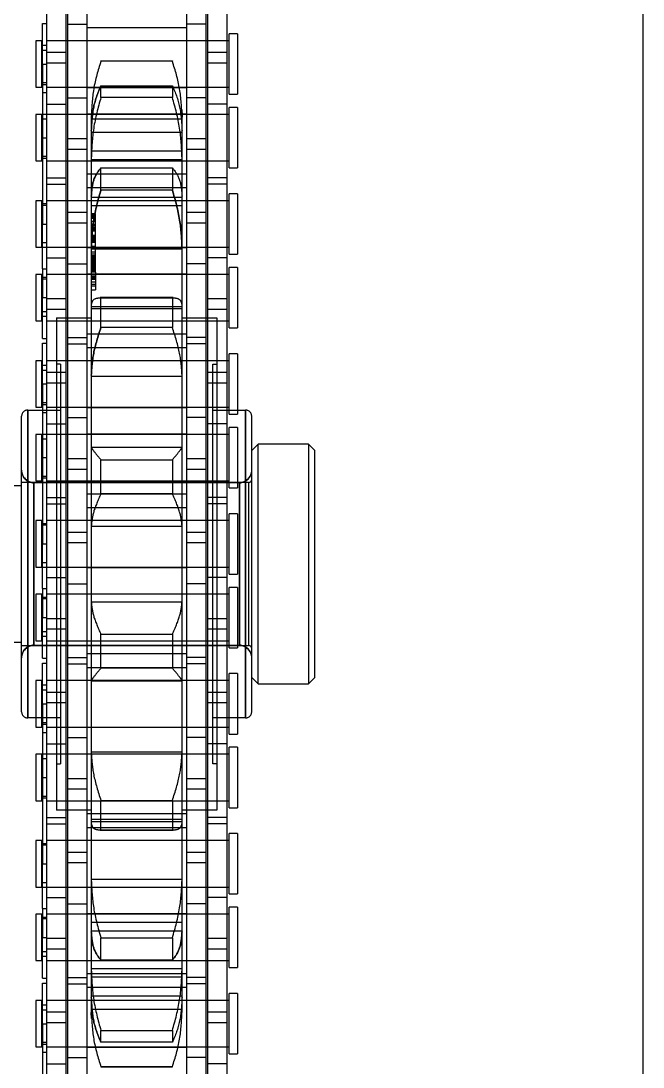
# Model space of a CAD drawing. Header units: metres. Extents: x 0 to 63075, y 0 to 44550.
# Drawn here: x 13920.3 to 13969.7, y 28815.4 to 28898.5 of the extents above; entities that cross this region are included whole.
import ezdxf

# ---------------------------------------------------------------- set-up
doc = ezdxf.new("R2010")
doc.units = ezdxf.units.M
doc.header["$LTSCALE"] = 75
doc.linetypes.add('HIDDEN2', pattern=[4.7625, 3.175, -1.5875])
for name, color, linetype in [('SDM', 7, 'Continuous'), ('SL4', 4, 'Continuous'), ('ST1', 7, 'HIDDEN2')]:
    doc.layers.add(name, color=color, linetype=linetype)

# ---------------------------------------------------------------- blocks, each defined once
blk = doc.blocks.new('A$Cb6dca9d5')
at = {"layer": 'SL4'}
blk.add_line((123.235, 1009.762), (123.235, 2334.737), dxfattribs=at)
at = {"layer": 'ST1'}
for p, q in [((77.515, 2164.801), (77.515, 2158.451)), ((79.035, 2164.801), (79.035, 2158.451)), ((86.965, 2164.801), (86.965, 2158.451)), ((88.485, 2164.801), (88.485, 2158.451)), ((75.843, 2161.196), (75.843, 2152.101)), ((77.363, 2161.196), (77.363, 2152.101)), ((88.637, 2161.196), (88.637, 2152.101)), ((90.157, 2161.196), (90.157, 2152.101)), ((75.511, 2158.507), (75.843, 2158.507)), ((75.511, 2155.276), (75.511, 2158.507)), ((77.515, 2158.451), (79.035, 2158.451)), ((77.515, 2158.451), (77.515, 2149.356)), ((79.035, 2158.451), (79.035, 2149.356)), ((79.035, 2158.168), (86.965, 2158.168)), ((88.485, 2158.451), (86.965, 2158.451)), ((86.965, 2158.451), (86.965, 2149.356)), ((88.485, 2158.451), (88.485, 2149.356)), ((90.342, 2152.878), (90.342, 2157.675)), ((91, 2157.675), (90.342, 2157.675)), ((91, 2157.675), (91, 2152.878)), ((75, 2157.121), (75, 2153.431)), ((75.474, 2157.121), (75, 2157.121)), ((75.474, 2153.431), (75.474, 2157.121)), ((75.843, 2156.752), (75.474, 2156.752)), ((77.363, 2157.121), (75.843, 2157.121)), ((90.342, 2157.121), (75.843, 2157.121)), ((79.035, 2157.121), (77.515, 2157.121)), ((86.965, 2157.121), (79.035, 2157.121)), ((88.485, 2157.121), (86.965, 2157.121)), ((90.157, 2157.121), (88.637, 2157.121)), ((75.511, 2156.383), (75.843, 2156.383)), ((75.843, 2156.208), (77.363, 2156.208)), ((88.637, 2156.208), (90.157, 2156.208)), ((75.511, 2155.276), (75.843, 2155.276)), ((75.511, 2155.276), (75.511, 2142.576)), ((77.363, 2155.348), (75.843, 2155.348)), ((80.157, 2155.496), (80.157, 2155.52)), ((80.157, 2155.52), (85.843, 2155.52)), ((85.843, 2155.496), (80.157, 2155.496)), ((85.843, 2155.52), (85.843, 2155.496)), ((90.157, 2155.348), (88.637, 2155.348)), ((75, 2153.431), (75.474, 2153.431)), ((75.474, 2153.8), (75.843, 2153.8)), ((75.511, 2153.657), (75.843, 2153.657)), ((75.843, 2153.431), (77.363, 2153.431)), ((75.843, 2153.431), (90.342, 2153.431)), ((77.515, 2153.431), (79.035, 2153.431)), ((79.035, 2153.431), (86.965, 2153.431)), ((86.965, 2153.388), (79.035, 2153.388)), ((80.157, 2152.62), (80.157, 2153.558)), ((80.157, 2153.558), (85.843, 2153.558)), ((85.843, 2153.558), (85.843, 2152.62)), ((86.965, 2153.431), (88.485, 2153.431)), ((88.637, 2153.431), (90.157, 2153.431)), ((75.843, 2152.98), (75.511, 2152.98)), ((77.515, 2152.603), (79.035, 2152.603)), ((85.843, 2152.62), (80.157, 2152.62)), ((88.485, 2152.603), (86.965, 2152.603)), ((90.342, 2152.878), (91, 2152.878)), ((75.843, 2152.101), (77.363, 2152.101)), ((75.843, 2152.101), (75.843, 2145.751)), ((77.363, 2152.101), (77.363, 2145.751)), ((86.553, 2151.661), (86.605, 2151.047)), ((86.596, 2151.667), (86.605, 2151.187)), ((90.157, 2152.101), (88.637, 2152.101)), ((88.637, 2152.101), (88.637, 2145.751)), ((90.157, 2152.101), (90.157, 2145.751)), ((90.342, 2147.029), (90.342, 2151.826)), ((91, 2151.826), (90.342, 2151.826)), ((91, 2151.826), (91, 2147.029)), ((75, 2151.273), (75, 2147.583)), ((75.474, 2151.273), (75, 2151.273)), ((75.474, 2147.583), (75.474, 2151.273)), ((75.843, 2150.904), (75.474, 2150.904)), ((77.363, 2151.273), (75.511, 2151.273)), ((90.342, 2151.273), (75.843, 2151.273)), ((79.035, 2151.273), (77.515, 2151.273)), ((79.035, 2151.316), (86.965, 2151.316)), ((86.965, 2151.273), (79.035, 2151.273)), ((79.395, 2151.187), (79.395, 2151.047)), ((79.395, 2151.047), (79.395, 2150.92)), ((79.395, 2150.92), (86.605, 2150.92)), ((79.395, 2150.92), (79.395, 2149.99)), ((86.605, 2151.047), (86.605, 2151.187)), ((86.605, 2150.92), (86.605, 2151.047)), ((86.605, 2149.99), (86.605, 2150.92)), ((88.485, 2151.273), (86.965, 2151.273)), ((90.157, 2151.273), (88.637, 2151.273)), ((79.395, 2149.99), (79.395, 2147.825)), ((79.395, 2149.881), (86.605, 2149.881)), ((86.605, 2147.825), (86.605, 2149.99)), ((75.511, 2149.428), (75.843, 2149.428)), ((77.515, 2149.356), (77.515, 2148.496)), ((77.515, 2149.356), (79.035, 2149.356)), ((79.035, 2149.356), (79.035, 2148.496)), ((86.965, 2149.356), (86.965, 2148.496)), ((86.965, 2149.356), (88.485, 2149.356)), ((88.485, 2149.356), (88.485, 2148.496)), ((77.515, 2148.496), (77.515, 2139.401)), ((79.035, 2148.496), (77.515, 2148.496)), ((79.035, 2148.496), (79.035, 2139.401)), ((79.395, 2148.383), (86.605, 2148.383)), ((86.965, 2148.496), (86.965, 2139.401)), ((88.485, 2148.496), (86.965, 2148.496)), ((88.485, 2148.496), (88.485, 2139.401)), ((75, 2147.583), (75.474, 2147.583)), ((75.474, 2147.952), (75.843, 2147.952)), ((75.511, 2147.809), (75.843, 2147.809)), ((75.843, 2147.583), (77.363, 2147.583)), ((75.843, 2147.583), (90.342, 2147.583)), ((77.515, 2147.583), (79.035, 2147.583)), ((79.035, 2147.583), (86.965, 2147.583)), ((79.395, 2147.825), (79.395, 2147.697)), ((79.395, 2147.697), (86.605, 2147.697)), ((79.395, 2147.697), (79.395, 2144.783)), ((86.605, 2147.697), (86.605, 2147.825)), ((86.605, 2144.783), (86.605, 2147.697)), ((86.965, 2147.583), (88.485, 2147.583)), ((88.637, 2147.583), (90.157, 2147.583)), ((86.965, 2146.536), (79.035, 2146.536)), ((80.157, 2145.276), (80.157, 2147.039)), ((80.157, 2147.039), (85.843, 2147.039)), ((85.843, 2147.039), (85.843, 2145.276)), ((90.342, 2147.029), (91, 2147.029)), ((75.843, 2146.253), (77.363, 2146.253)), ((75.843, 2145.751), (77.363, 2145.751)), ((75.843, 2145.751), (75.843, 2136.656)), ((77.363, 2145.751), (77.363, 2136.656)), ((90.157, 2146.253), (88.637, 2146.253)), ((90.157, 2145.751), (88.637, 2145.751)), ((88.637, 2145.751), (88.637, 2136.656)), ((90.157, 2145.751), (90.157, 2136.656)), ((79.035, 2145.468), (86.965, 2145.468)), ((85.843, 2145.276), (80.157, 2145.276)), ((90.342, 2140.178), (90.342, 2144.975)), ((91, 2144.975), (90.342, 2144.975)), ((91, 2144.975), (91, 2140.178)), ((75, 2144.421), (75, 2140.731)), ((75.474, 2144.421), (75, 2144.421)), ((75.474, 2140.731), (75.474, 2144.421)), ((75.843, 2144.052), (75.474, 2144.052)), ((75.511, 2144.195), (75.843, 2144.195)), ((77.363, 2144.421), (75.843, 2144.421)), ((90.342, 2144.421), (75.843, 2144.421)), ((79.035, 2144.421), (77.515, 2144.421)), ((86.965, 2144.421), (79.035, 2144.421)), ((79.395, 2144.783), (79.395, 2140.715)), ((79.395, 2144.705), (86.605, 2144.705)), ((79.395, 2144.036), (86.605, 2144.036)), ((86.605, 2140.715), (86.605, 2144.783)), ((88.485, 2144.421), (86.965, 2144.421)), ((90.157, 2144.421), (88.637, 2144.421)), ((77.515, 2143.508), (79.035, 2143.508)), ((79.73, 2143.384), (79.395, 2143.384)), ((79.73, 2143.369), (79.395, 2143.369)), ((79.73, 2143.349), (79.395, 2143.349)), ((79.73, 2143.339), (79.395, 2143.339)), ((79.73, 2143.222), (79.395, 2143.222)), ((79.73, 2143.184), (79.395, 2143.184)), ((79.73, 2143.349), (79.73, 2143.384)), ((79.73, 2143.142), (79.73, 2143.349)), ((86.965, 2143.508), (88.485, 2143.508)), ((75.511, 2142.576), (75.843, 2142.576)), ((75.511, 2139.024), (75.511, 2142.576)), ((79.035, 2142.648), (77.515, 2142.648)), ((79.73, 2143.142), (79.395, 2143.142)), ((79.73, 2143.106), (79.395, 2143.106)), ((79.73, 2143.015), (79.395, 2143.015)), ((79.73, 2142.781), (79.395, 2142.781)), ((79.73, 2142.531), (79.395, 2142.531)), ((79.73, 2142.51), (79.395, 2142.51)), ((79.73, 2142.415), (79.395, 2142.415)), ((79.73, 2143.106), (79.73, 2143.142)), ((79.73, 2142.781), (79.73, 2143.106)), ((79.73, 2142.697), (79.73, 2142.781)), ((79.73, 2142.415), (79.73, 2142.697)), ((79.73, 2141.567), (79.73, 2142.415)), ((88.485, 2142.648), (86.965, 2142.648)), ((79.73, 2142.278), (79.395, 2142.278)), ((79.73, 2142.157), (79.395, 2142.157)), ((79.73, 2142.109), (79.395, 2142.109)), ((79.73, 2142.071), (79.395, 2142.071)), ((79.73, 2142.025), (79.395, 2142.025)), ((79.73, 2141.998), (79.395, 2141.998)), ((79.73, 2141.663), (79.395, 2141.663)), ((79.73, 2141.64), (79.395, 2141.64)), ((79.73, 2141.567), (79.395, 2141.567)), ((79.73, 2141.56), (79.395, 2141.56)), ((79.73, 2141.539), (79.395, 2141.539)), ((79.73, 2141.522), (79.395, 2141.522)), ((79.73, 2141.177), (79.73, 2141.567)), ((75, 2140.731), (75.474, 2140.731)), ((75.474, 2141.1), (75.843, 2141.1)), ((75.511, 2140.731), (77.363, 2140.731)), ((75.843, 2140.731), (90.342, 2140.731)), ((77.515, 2140.731), (79.035, 2140.731)), ((79.035, 2140.731), (86.965, 2140.731)), ((86.965, 2140.688), (79.035, 2140.688)), ((79.73, 2141.467), (79.395, 2141.467)), ((79.73, 2141.413), (79.395, 2141.413)), ((79.73, 2141.333), (79.395, 2141.333)), ((79.73, 2141.287), (79.395, 2141.287)), ((79.73, 2141.177), (79.395, 2141.177)), ((79.73, 2141.159), (79.395, 2141.159)), ((79.73, 2141.138), (79.395, 2141.138)), ((79.73, 2141.097), (79.395, 2141.097)), ((79.73, 2140.797), (79.395, 2140.797)), ((79.73, 2140.736), (79.395, 2140.736)), ((79.395, 2140.715), (79.395, 2140.599)), ((79.73, 2140.688), (79.395, 2140.688)), ((79.73, 2138.748), (79.73, 2141.177)), ((86.605, 2140.599), (86.605, 2140.715)), ((86.965, 2140.731), (88.485, 2140.731)), ((88.637, 2140.731), (90.157, 2140.731)), ((75.843, 2139.903), (77.363, 2139.903)), ((79.395, 2140.599), (86.605, 2140.599)), ((79.395, 2140.599), (79.395, 2136.054)), ((79.73, 2140.353), (79.395, 2140.353)), ((79.73, 2140.194), (79.395, 2140.194)), ((79.73, 2140.06), (79.395, 2140.06)), ((79.73, 2140.052), (79.395, 2140.052)), ((79.73, 2140.033), (79.395, 2140.033)), ((79.73, 2140.017), (79.395, 2140.017)), ((79.73, 2140.003), (79.395, 2140.003)), ((79.73, 2139.915), (79.395, 2139.915)), ((79.73, 2139.911), (79.395, 2139.911)), ((79.73, 2139.886), (79.395, 2139.886)), ((79.73, 2139.882), (79.395, 2139.882)), ((86.605, 2136.054), (86.605, 2140.599)), ((90.157, 2139.903), (88.637, 2139.903)), ((90.342, 2140.178), (91, 2140.178)), ((75.511, 2139.024), (75.511, 2136.728)), ((75.511, 2139.024), (75.843, 2139.024)), ((77.515, 2139.401), (79.035, 2139.401)), ((77.515, 2139.401), (77.515, 2133.051)), ((79.035, 2139.401), (79.035, 2133.051)), ((79.73, 2139.848), (79.395, 2139.848)), ((79.73, 2139.809), (79.395, 2139.809)), ((79.73, 2139.776), (79.395, 2139.776)), ((79.73, 2139.774), (79.395, 2139.774)), ((79.73, 2139.741), (79.395, 2139.741)), ((79.73, 2139.638), (79.395, 2139.638)), ((79.73, 2139.589), (79.395, 2139.589)), ((79.73, 2139.509), (79.395, 2139.509)), ((79.73, 2139.425), (79.395, 2139.425)), ((79.73, 2139.332), (79.395, 2139.332)), ((79.73, 2139.264), (79.395, 2139.264)), ((79.73, 2139.256), (79.395, 2139.256)), ((79.73, 2139.236), (79.395, 2139.236)), ((79.73, 2139.143), (79.395, 2139.143)), ((79.73, 2139.13), (79.395, 2139.13)), ((79.73, 2139.122), (79.395, 2139.122)), ((79.395, 2139.119), (79.73, 2139.119)), ((79.73, 2139.045), (79.395, 2139.045)), ((88.485, 2139.401), (86.965, 2139.401)), ((86.965, 2139.401), (86.965, 2133.051)), ((88.485, 2139.401), (88.485, 2133.051)), ((90.342, 2134.329), (90.342, 2139.126)), ((91, 2139.126), (90.342, 2139.126)), ((91, 2139.126), (91, 2134.329)), ((75, 2138.573), (75, 2134.883)), ((75.474, 2138.573), (75, 2138.573)), ((75.474, 2134.883), (75.474, 2138.573)), ((75.843, 2138.204), (75.474, 2138.204)), ((75.511, 2138.347), (75.843, 2138.347)), ((77.363, 2138.573), (75.843, 2138.573)), ((90.342, 2138.573), (75.843, 2138.573)), ((79.035, 2138.573), (77.515, 2138.573)), ((79.035, 2138.616), (86.965, 2138.616)), ((86.965, 2138.573), (79.035, 2138.573)), ((79.73, 2139.014), (79.395, 2139.014)), ((79.73, 2139.006), (79.395, 2139.006)), ((79.73, 2138.929), (79.395, 2138.929)), ((79.73, 2138.872), (79.395, 2138.872)), ((79.73, 2138.871), (79.395, 2138.871)), ((79.73, 2138.858), (79.395, 2138.858)), ((79.73, 2138.807), (79.395, 2138.807)), ((79.395, 2138.807), (79.73, 2138.807)), ((79.73, 2138.748), (79.395, 2138.748)), ((79.73, 2138.425), (79.395, 2138.425)), ((79.73, 2138.333), (79.395, 2138.333)), ((79.73, 2138.284), (79.395, 2138.284)), ((79.73, 2138.748), (79.73, 2138.333)), ((79.73, 2138.333), (79.73, 2138.181)), ((88.485, 2138.573), (86.965, 2138.573)), ((90.157, 2138.573), (88.637, 2138.573)), ((79.73, 2138.181), (79.395, 2138.181)), ((79.73, 2137.949), (79.395, 2137.949)), ((79.73, 2137.779), (79.395, 2137.779)), ((79.395, 2137.676), (79.73, 2137.676)), ((79.73, 2138.181), (79.73, 2137.341)), ((75.511, 2136.728), (75.843, 2136.728)), ((75.511, 2133.497), (75.511, 2136.728)), ((75.843, 2136.656), (75.843, 2135.796)), ((75.843, 2136.656), (77.363, 2136.656)), ((77.363, 2136.656), (77.363, 2135.796)), ((79.395, 2137.341), (79.73, 2137.341)), ((85.9, 2136.728), (80.1, 2136.728)), ((80.157, 2134.35), (80.157, 2136.726)), ((80.157, 2136.726), (85.843, 2136.726)), ((85.843, 2136.726), (85.843, 2134.35)), ((88.637, 2136.656), (88.637, 2135.796)), ((88.637, 2136.656), (90.157, 2136.656)), ((90.157, 2136.656), (90.157, 2135.796)), ((75.843, 2135.796), (75.843, 2126.701)), ((77.363, 2135.796), (75.843, 2135.796)), ((77.363, 2135.796), (77.363, 2126.701)), ((79.395, 2136.054), (79.395, 2130.572)), ((79.395, 2136.016), (86.605, 2136.016)), ((79.395, 2135.866), (86.605, 2135.866)), ((86.605, 2130.572), (86.605, 2136.054)), ((88.637, 2135.796), (88.637, 2126.701)), ((90.157, 2135.796), (88.637, 2135.796)), ((90.157, 2135.796), (90.157, 2126.701)), ((75, 2134.883), (75.474, 2134.883)), ((75.474, 2135.252), (75.843, 2135.252)), ((75.511, 2135.621), (75.843, 2135.621)), ((75.843, 2134.883), (77.363, 2134.883)), ((75.843, 2134.883), (90.342, 2134.883)), ((76.625, 2135.124), (76.625, 2096.036)), ((76.625, 2135.124), (79.395, 2135.124)), ((77.515, 2134.883), (79.035, 2134.883)), ((79.035, 2134.883), (86.965, 2134.883)), ((86.605, 2135.124), (89.375, 2135.124)), ((86.965, 2134.883), (88.485, 2134.883)), ((88.637, 2134.883), (90.157, 2134.883)), ((89.375, 2135.124), (89.375, 2096.036)), ((85.843, 2134.35), (80.157, 2134.35)), ((90.342, 2134.329), (91, 2134.329)), ((75.511, 2133.497), (75.843, 2133.497)), ((77.515, 2133.553), (79.035, 2133.553)), ((86.965, 2133.836), (79.035, 2133.836)), ((88.485, 2133.553), (86.965, 2133.553)), ((75.511, 2133.107), (75.843, 2133.107)), ((75.511, 2129.876), (75.511, 2133.107)), ((77.515, 2133.051), (79.035, 2133.051)), ((77.515, 2133.051), (77.515, 2123.956)), ((79.035, 2133.051), (79.035, 2123.956)), ((79.035, 2132.768), (86.965, 2132.768)), ((88.485, 2133.051), (86.965, 2133.051)), ((86.965, 2133.051), (86.965, 2123.956)), ((88.485, 2133.051), (88.485, 2123.956)), ((75, 2131.721), (75, 2128.031)), ((75.474, 2131.721), (75, 2131.721)), ((75.474, 2128.031), (75.474, 2131.721)), ((77.363, 2131.721), (75.843, 2131.721)), ((90.342, 2131.721), (75.843, 2131.721)), ((79.035, 2131.721), (77.515, 2131.721)), ((86.965, 2131.721), (79.035, 2131.721)), ((88.485, 2131.721), (86.965, 2131.721)), ((90.157, 2131.721), (88.637, 2131.721)), ((90.342, 2127.478), (90.342, 2132.275)), ((91, 2132.275), (90.342, 2132.275)), ((91, 2132.275), (91, 2127.478)), ((75.843, 2131.352), (75.474, 2131.352)), ((75.511, 2130.983), (75.843, 2130.983)), ((75.843, 2130.808), (77.363, 2130.808)), ((76.944, 2131.459), (76.625, 2131.459)), ((76.944, 2131.459), (76.944, 2099.7)), ((88.637, 2130.808), (90.157, 2130.808)), ((89.056, 2131.459), (89.375, 2131.459)), ((89.056, 2099.7), (89.056, 2131.459)), ((77.363, 2129.948), (75.843, 2129.948)), ((79.395, 2130.572), (79.395, 2130.484)), ((79.395, 2130.484), (86.605, 2130.484)), ((79.395, 2130.484), (79.395, 2124.862)), ((86.605, 2130.484), (86.605, 2130.572)), ((86.605, 2124.862), (86.605, 2130.484)), ((90.157, 2129.948), (88.637, 2129.948)), ((75.511, 2129.876), (75.843, 2129.876)), ((75.511, 2129.876), (75.511, 2117.176)), ((75.474, 2128.4), (75.843, 2128.4)), ((75.511, 2128.257), (75.843, 2128.257)), ((74.344, 2103.365), (74.344, 2127.795)), ((74.344, 2127.795), (76.944, 2127.795)), ((74.344, 2127.795), (74.344, 2103.365)), ((75, 2128.031), (75.474, 2128.031)), ((75.843, 2127.58), (75.511, 2127.58)), ((75.843, 2128.031), (77.363, 2128.031)), ((75.843, 2128.031), (90.342, 2128.031)), ((77.515, 2128.031), (79.035, 2128.031)), ((79.035, 2128.031), (86.965, 2128.031)), ((86.965, 2127.988), (79.035, 2127.988)), ((86.965, 2128.031), (88.485, 2128.031)), ((88.637, 2128.031), (90.157, 2128.031)), ((89.056, 2127.795), (91.656, 2127.795)), ((90.342, 2127.478), (91, 2127.478)), ((91.656, 2103.365), (91.656, 2127.795)), ((91.656, 2127.795), (91.656, 2103.365)), ((73.855, 2103.854), (73.855, 2127.306)), ((75.843, 2126.701), (77.363, 2126.701)), ((75.843, 2126.701), (75.843, 2120.351)), ((77.363, 2126.701), (77.363, 2120.351)), ((77.515, 2127.203), (79.035, 2127.203)), ((88.485, 2127.203), (86.965, 2127.203)), ((90.157, 2126.701), (88.637, 2126.701)), ((88.637, 2126.701), (88.637, 2120.351)), ((90.157, 2126.701), (90.157, 2120.351)), ((92.145, 2103.854), (92.145, 2127.306)), ((75, 2125.873), (75, 2122.183)), ((75.474, 2125.873), (75, 2125.873)), ((75.474, 2122.183), (75.474, 2125.873)), ((77.363, 2125.873), (75.511, 2125.873)), ((90.342, 2125.873), (75.843, 2125.873)), ((79.035, 2125.873), (77.515, 2125.873)), ((79.035, 2125.916), (86.965, 2125.916)), ((86.965, 2125.873), (79.035, 2125.873)), ((88.485, 2125.873), (86.965, 2125.873)), ((90.157, 2125.873), (88.637, 2125.873)), ((90.342, 2121.629), (90.342, 2126.426)), ((91, 2126.426), (90.342, 2126.426)), ((91, 2126.426), (91, 2121.629)), ((75.843, 2125.504), (75.474, 2125.504)), ((92.645, 2125.105), (92.145, 2124.605)), ((92.645, 2106.055), (92.645, 2125.105)), ((96.645, 2125.105), (92.645, 2125.105)), ((96.645, 2125.105), (96.645, 2106.055)), ((97.145, 2124.605), (96.645, 2125.105)), ((79.395, 2124.862), (79.395, 2124.856)), ((79.395, 2124.862), (86.605, 2124.862)), ((79.395, 2124.856), (79.395, 2118.622)), ((86.605, 2124.856), (86.605, 2124.862)), ((86.605, 2118.622), (86.605, 2124.856)), ((97.145, 2106.555), (97.145, 2124.605)), ((75.511, 2124.028), (75.843, 2124.028)), ((77.515, 2123.956), (77.515, 2123.096)), ((77.515, 2123.956), (79.035, 2123.956)), ((79.035, 2123.956), (79.035, 2123.096)), ((80.157, 2121.161), (80.157, 2123.862)), ((80.157, 2123.862), (85.843, 2123.862)), ((85.843, 2123.862), (85.843, 2121.161)), ((86.965, 2123.956), (86.965, 2123.096)), ((86.965, 2123.956), (88.485, 2123.956)), ((88.485, 2123.956), (88.485, 2123.096)), ((75.474, 2122.552), (75.843, 2122.552)), ((75.511, 2122.409), (75.843, 2122.409)), ((77.515, 2123.096), (77.515, 2114.001)), ((79.035, 2123.096), (77.515, 2123.096)), ((79.035, 2123.096), (79.035, 2114.001)), ((86.965, 2123.096), (86.965, 2114.001)), ((88.485, 2123.096), (86.965, 2123.096)), ((88.485, 2123.096), (88.485, 2114.001)), ((73.855, 2121.78), (72.755, 2121.78)), ((91.895, 2122.055), (73.855, 2122.055)), ((91.168, 2122.055), (74.832, 2122.055)), ((74.832, 2122.03), (74.832, 2109.13)), ((91.168, 2122.03), (74.832, 2122.03)), ((74.832, 2109.13), (74.832, 2122.03)), ((75, 2122.183), (75.474, 2122.183)), ((75.843, 2122.183), (77.363, 2122.183)), ((75.843, 2122.183), (90.342, 2122.183)), ((77.515, 2122.183), (79.035, 2122.183)), ((79.035, 2122.183), (86.965, 2122.183)), ((86.965, 2122.183), (88.485, 2122.183)), ((88.637, 2122.183), (90.157, 2122.183)), ((90.342, 2121.629), (91, 2121.629)), ((91.168, 2122.03), (91.168, 2109.13)), ((91.168, 2109.13), (91.168, 2122.03)), ((91.895, 2122.055), (91.895, 2109.105)), ((75.843, 2120.853), (77.363, 2120.853)), ((86.965, 2121.136), (79.035, 2121.136)), ((85.843, 2121.161), (80.157, 2121.161)), ((90.157, 2120.853), (88.637, 2120.853)), ((75.843, 2120.351), (77.363, 2120.351)), ((75.843, 2120.351), (75.843, 2111.256)), ((77.363, 2120.351), (77.363, 2111.256)), ((79.035, 2120.068), (86.965, 2120.068)), ((90.157, 2120.351), (88.637, 2120.351)), ((88.637, 2120.351), (88.637, 2111.256)), ((90.157, 2120.351), (90.157, 2111.256)), ((90.342, 2114.778), (90.342, 2119.575)), ((91, 2119.575), (90.342, 2119.575)), ((91, 2119.575), (91, 2114.778)), ((75, 2119.021), (75, 2115.331)), ((75.474, 2119.021), (75, 2119.021)), ((75.474, 2115.331), (75.474, 2119.021)), ((75.843, 2118.652), (75.474, 2118.652)), ((75.511, 2118.795), (75.843, 2118.795)), ((77.363, 2119.021), (75.843, 2119.021)), ((90.342, 2119.021), (75.843, 2119.021)), ((79.035, 2119.021), (77.515, 2119.021)), ((86.965, 2119.021), (79.035, 2119.021)), ((79.395, 2118.622), (79.395, 2118.572)), ((79.395, 2118.572), (86.605, 2118.572)), ((79.395, 2118.572), (79.395, 2112.588)), ((86.605, 2118.572), (86.605, 2118.622)), ((86.605, 2112.588), (86.605, 2118.572)), ((88.485, 2119.021), (86.965, 2119.021)), ((90.157, 2119.021), (88.637, 2119.021)), ((77.515, 2118.108), (79.035, 2118.108)), ((86.965, 2118.108), (88.485, 2118.108)), ((75.511, 2117.176), (75.843, 2117.176)), ((75.511, 2113.624), (75.511, 2117.176)), ((79.035, 2117.248), (77.515, 2117.248)), ((88.485, 2117.248), (86.965, 2117.248)), ((75, 2115.331), (75.474, 2115.331)), ((75.474, 2115.7), (75.843, 2115.7)), ((75.511, 2115.331), (77.363, 2115.331)), ((75.843, 2115.331), (90.342, 2115.331)), ((77.515, 2115.331), (79.035, 2115.331)), ((79.035, 2115.331), (86.965, 2115.331)), ((86.965, 2115.288), (79.035, 2115.288)), ((86.965, 2115.331), (88.485, 2115.331)), ((88.637, 2115.331), (90.157, 2115.331)), ((75.843, 2114.503), (77.363, 2114.503)), ((90.157, 2114.503), (88.637, 2114.503)), ((90.342, 2114.778), (91, 2114.778)), ((75.511, 2113.624), (75.511, 2111.328)), ((75.511, 2113.624), (75.843, 2113.624)), ((77.515, 2114.001), (79.035, 2114.001)), ((77.515, 2114.001), (77.515, 2107.651)), ((79.035, 2114.001), (79.035, 2107.651)), ((88.485, 2114.001), (86.965, 2114.001)), ((86.965, 2114.001), (86.965, 2107.651)), ((88.485, 2114.001), (88.485, 2107.651)), ((90.342, 2108.929), (90.342, 2113.726)), ((91, 2113.726), (90.342, 2113.726)), ((91, 2113.726), (91, 2108.929)), ((75, 2113.173), (75, 2109.483)), ((75.474, 2113.173), (75, 2113.173)), ((75.474, 2109.483), (75.474, 2113.173)), ((75.843, 2112.804), (75.474, 2112.804)), ((75.511, 2112.947), (75.843, 2112.947)), ((77.363, 2113.173), (75.843, 2113.173)), ((90.342, 2113.173), (75.843, 2113.173)), ((79.035, 2113.173), (77.515, 2113.173)), ((79.035, 2113.216), (86.965, 2113.216)), ((86.965, 2113.173), (79.035, 2113.173)), ((79.395, 2112.588), (79.395, 2112.538)), ((79.395, 2112.588), (86.605, 2112.588)), ((79.395, 2112.538), (79.395, 2106.304)), ((86.605, 2112.538), (86.605, 2112.588)), ((86.605, 2106.304), (86.605, 2112.538)), ((88.485, 2113.173), (86.965, 2113.173)), ((90.157, 2113.173), (88.637, 2113.173)), ((75.511, 2111.328), (75.843, 2111.328)), ((75.511, 2108.097), (75.511, 2111.328)), ((75.843, 2111.256), (75.843, 2110.396)), ((75.843, 2111.256), (77.363, 2111.256)), ((77.363, 2111.256), (77.363, 2110.396)), ((88.637, 2111.256), (88.637, 2110.396)), ((88.637, 2111.256), (90.157, 2111.256)), ((90.157, 2111.256), (90.157, 2110.396)), ((75.511, 2110.221), (75.843, 2110.221)), ((75.843, 2110.396), (75.843, 2101.301)), ((77.363, 2110.396), (75.843, 2110.396)), ((77.363, 2110.396), (77.363, 2101.301)), ((80.157, 2107.298), (80.157, 2109.999)), ((80.157, 2109.999), (85.843, 2109.999)), ((85.843, 2109.999), (85.843, 2107.298)), ((88.637, 2110.396), (88.637, 2101.301)), ((90.157, 2110.396), (88.637, 2110.396)), ((90.157, 2110.396), (90.157, 2101.301)), ((72.755, 2109.38), (73.855, 2109.38)), ((74.832, 2109.13), (91.168, 2109.13)), ((75, 2109.483), (75.474, 2109.483)), ((75.474, 2109.852), (75.843, 2109.852)), ((75.843, 2109.483), (77.363, 2109.483)), ((75.843, 2109.483), (90.342, 2109.483)), ((77.515, 2109.483), (79.035, 2109.483)), ((79.035, 2109.483), (86.965, 2109.483)), ((86.965, 2109.483), (88.485, 2109.483)), ((88.637, 2109.483), (90.157, 2109.483)), ((73.855, 2109.105), (91.895, 2109.105)), ((74.832, 2109.105), (91.168, 2109.105)), ((86.965, 2108.436), (79.035, 2108.436)), ((90.342, 2108.929), (91, 2108.929)), ((75.511, 2108.097), (75.843, 2108.097)), ((75.511, 2107.707), (75.843, 2107.707)), ((75.511, 2104.476), (75.511, 2107.707)), ((77.515, 2108.153), (79.035, 2108.153)), ((77.515, 2107.651), (79.035, 2107.651)), ((77.515, 2107.651), (77.515, 2098.556)), ((79.035, 2107.651), (79.035, 2098.556)), ((88.485, 2108.153), (86.965, 2108.153)), ((88.485, 2107.651), (86.965, 2107.651)), ((86.965, 2107.651), (86.965, 2098.556)), ((88.485, 2107.651), (88.485, 2098.556)), ((79.035, 2107.368), (86.965, 2107.368)), ((85.843, 2107.298), (80.157, 2107.298)), ((90.342, 2102.078), (90.342, 2106.875)), ((91, 2106.875), (90.342, 2106.875)), ((91, 2106.875), (91, 2102.078)), ((75, 2106.321), (75, 2102.631)), ((75.474, 2106.321), (75, 2106.321)), ((75.474, 2102.631), (75.474, 2106.321)), ((75.843, 2105.952), (75.474, 2105.952)), ((77.363, 2106.321), (75.843, 2106.321)), ((90.342, 2106.321), (75.843, 2106.321)), ((79.035, 2106.321), (77.515, 2106.321)), ((86.965, 2106.321), (79.035, 2106.321)), ((79.395, 2106.304), (79.395, 2106.298)), ((79.395, 2106.298), (86.605, 2106.298)), ((79.395, 2106.298), (79.395, 2100.676)), ((86.605, 2106.298), (86.605, 2106.304)), ((86.605, 2100.676), (86.605, 2106.298)), ((88.485, 2106.321), (86.965, 2106.321)), ((90.157, 2106.321), (88.637, 2106.321)), ((92.145, 2106.555), (92.645, 2106.055)), ((92.645, 2106.055), (96.645, 2106.055)), ((96.645, 2106.055), (97.145, 2106.555)), ((75.511, 2105.583), (75.843, 2105.583)), ((75.843, 2105.408), (77.363, 2105.408)), ((88.637, 2105.408), (90.157, 2105.408)), ((75.511, 2104.476), (75.843, 2104.476)), ((75.511, 2104.476), (75.511, 2091.776)), ((77.363, 2104.548), (75.843, 2104.548)), ((90.157, 2104.548), (88.637, 2104.548)), ((76.944, 2103.365), (74.344, 2103.365)), ((91.656, 2103.365), (89.056, 2103.365)), ((75, 2102.631), (75.474, 2102.631)), ((75.474, 2103), (75.843, 2103)), ((75.511, 2102.857), (75.843, 2102.857)), ((75.843, 2102.631), (77.363, 2102.631)), ((75.843, 2102.631), (90.342, 2102.631)), ((77.515, 2102.631), (79.035, 2102.631)), ((79.035, 2102.631), (86.965, 2102.631)), ((86.965, 2102.588), (79.035, 2102.588)), ((86.965, 2102.631), (88.485, 2102.631)), ((88.637, 2102.631), (90.157, 2102.631)), ((75.843, 2102.18), (75.511, 2102.18)), ((77.515, 2101.803), (79.035, 2101.803)), ((88.485, 2101.803), (86.965, 2101.803)), ((90.342, 2102.078), (91, 2102.078)), ((75.843, 2101.301), (77.363, 2101.301)), ((75.843, 2101.301), (75.843, 2094.951)), ((77.363, 2101.301), (77.363, 2094.951)), ((90.157, 2101.301), (88.637, 2101.301)), ((88.637, 2101.301), (88.637, 2094.951)), ((90.157, 2101.301), (90.157, 2094.951)), ((90.342, 2096.23), (90.342, 2101.027)), ((91, 2101.027), (90.342, 2101.027)), ((91, 2101.027), (91, 2096.23)), ((75, 2100.473), (75, 2096.783)), ((75.474, 2100.473), (75, 2100.473)), ((75.474, 2096.783), (75.474, 2100.473)), ((75.843, 2100.104), (75.474, 2100.104)), ((77.363, 2100.473), (75.511, 2100.473)), ((90.342, 2100.473), (75.843, 2100.473)), ((79.035, 2100.473), (77.515, 2100.473)), ((79.035, 2100.516), (86.965, 2100.516)), ((86.965, 2100.473), (79.035, 2100.473)), ((79.395, 2100.676), (79.395, 2100.588)), ((79.395, 2100.676), (86.605, 2100.676)), ((79.395, 2100.588), (79.395, 2095.106)), ((86.605, 2100.588), (86.605, 2100.676)), ((86.605, 2095.106), (86.605, 2100.588)), ((88.485, 2100.473), (86.965, 2100.473)), ((90.157, 2100.473), (88.637, 2100.473)), ((76.625, 2099.7), (76.944, 2099.7)), ((89.375, 2099.7), (89.056, 2099.7)), ((75.511, 2098.628), (75.843, 2098.628)), ((77.515, 2098.556), (77.515, 2097.696)), ((77.515, 2098.556), (79.035, 2098.556)), ((79.035, 2098.556), (79.035, 2097.696)), ((86.965, 2098.556), (86.965, 2097.696)), ((86.965, 2098.556), (88.485, 2098.556)), ((88.485, 2098.556), (88.485, 2097.696)), ((77.515, 2097.696), (77.515, 2088.601)), ((79.035, 2097.696), (77.515, 2097.696)), ((79.035, 2097.696), (79.035, 2088.601)), ((86.965, 2097.696), (86.965, 2088.601)), ((88.485, 2097.696), (86.965, 2097.696)), ((88.485, 2097.696), (88.485, 2088.601)), ((75, 2096.783), (75.474, 2096.783)), ((75.474, 2097.152), (75.843, 2097.152)), ((75.511, 2097.009), (75.843, 2097.009)), ((75.843, 2096.783), (77.363, 2096.783)), ((75.843, 2096.783), (90.342, 2096.783)), ((77.515, 2096.783), (79.035, 2096.783)), ((79.035, 2096.783), (86.965, 2096.783)), ((80.157, 2096.81), (85.843, 2096.81)), ((80.157, 2094.434), (80.157, 2096.81)), ((85.843, 2096.81), (85.843, 2094.434)), ((86.965, 2096.783), (88.485, 2096.783)), ((88.637, 2096.783), (90.157, 2096.783)), ((79.395, 2096.036), (76.625, 2096.036)), ((89.375, 2096.036), (86.605, 2096.036)), ((90.342, 2096.23), (91, 2096.23)), ((75.843, 2095.453), (77.363, 2095.453)), ((86.965, 2095.736), (79.035, 2095.736)), ((86.605, 2095.294), (79.395, 2095.294)), ((79.395, 2095.144), (86.605, 2095.144)), ((79.395, 2095.106), (79.395, 2090.561)), ((86.605, 2090.561), (86.605, 2095.106)), ((90.157, 2095.453), (88.637, 2095.453)), ((75.843, 2094.951), (77.363, 2094.951)), ((75.843, 2094.951), (75.843, 2085.856)), ((77.363, 2094.951), (77.363, 2085.856)), ((79.035, 2094.668), (86.965, 2094.668)), ((80.1, 2094.432), (85.9, 2094.432)), ((85.843, 2094.434), (80.157, 2094.434)), ((90.157, 2094.951), (88.637, 2094.951)), ((88.637, 2094.951), (88.637, 2085.856)), ((90.157, 2094.951), (90.157, 2085.856)), ((90.342, 2089.378), (90.342, 2094.175)), ((91, 2094.175), (90.342, 2094.175)), ((91, 2094.175), (91, 2089.378)), ((75, 2093.621), (75, 2089.931)), ((75.474, 2093.621), (75, 2093.621)), ((75.474, 2089.931), (75.474, 2093.621)), ((75.511, 2093.395), (75.843, 2093.395)), ((77.363, 2093.621), (75.843, 2093.621)), ((90.342, 2093.621), (75.843, 2093.621)), ((79.035, 2093.621), (77.515, 2093.621)), ((86.965, 2093.621), (79.035, 2093.621)), ((88.485, 2093.621), (86.965, 2093.621)), ((90.157, 2093.621), (88.637, 2093.621)), ((75.843, 2093.252), (75.474, 2093.252)), ((77.515, 2092.708), (79.035, 2092.708)), ((86.965, 2092.708), (88.485, 2092.708)), ((75.511, 2091.776), (75.843, 2091.776)), ((75.511, 2088.224), (75.511, 2091.776)), ((79.035, 2091.848), (77.515, 2091.848)), ((88.485, 2091.848), (86.965, 2091.848)), ((75.474, 2090.3), (75.843, 2090.3)), ((79.395, 2090.561), (86.605, 2090.561)), ((79.395, 2090.561), (79.395, 2090.445)), ((79.395, 2090.445), (79.395, 2086.377)), ((86.605, 2090.445), (86.605, 2090.561)), ((86.605, 2086.377), (86.605, 2090.445)), ((75, 2089.931), (75.474, 2089.931)), ((75.511, 2089.931), (77.363, 2089.931)), ((75.843, 2089.931), (90.342, 2089.931)), ((77.515, 2089.931), (79.035, 2089.931)), ((79.035, 2089.931), (86.965, 2089.931)), ((86.965, 2089.888), (79.035, 2089.888)), ((86.965, 2089.931), (88.485, 2089.931)), ((88.637, 2089.931), (90.157, 2089.931)), ((90.342, 2089.378), (91, 2089.378)), ((75.843, 2089.103), (77.363, 2089.103)), ((77.515, 2088.601), (79.035, 2088.601)), ((77.515, 2088.601), (77.515, 2082.251)), ((79.035, 2088.601), (79.035, 2082.251)), ((88.485, 2088.601), (86.965, 2088.601)), ((86.965, 2088.601), (86.965, 2082.251)), ((88.485, 2088.601), (88.485, 2082.251)), ((90.157, 2089.103), (88.637, 2089.103)), ((75, 2087.773), (75, 2084.083)), ((75.474, 2087.773), (75, 2087.773)), ((75.474, 2084.083), (75.474, 2087.773)), ((75.511, 2088.224), (75.511, 2085.928)), ((75.511, 2088.224), (75.843, 2088.224)), ((75.511, 2087.547), (75.843, 2087.547)), ((77.363, 2087.773), (75.843, 2087.773)), ((90.342, 2087.773), (75.843, 2087.773)), ((79.035, 2087.773), (77.515, 2087.773)), ((79.035, 2087.816), (86.965, 2087.816)), ((86.965, 2087.773), (79.035, 2087.773)), ((88.485, 2087.773), (86.965, 2087.773)), ((90.157, 2087.773), (88.637, 2087.773)), ((90.342, 2083.53), (90.342, 2088.327)), ((91, 2088.327), (90.342, 2088.327)), ((91, 2088.327), (91, 2083.53)), ((75.843, 2087.404), (75.474, 2087.404)), ((86.605, 2087.124), (79.395, 2087.124)), ((75.511, 2085.928), (75.843, 2085.928)), ((75.511, 2082.697), (75.511, 2085.928)), ((79.395, 2086.455), (86.605, 2086.455)), ((79.395, 2086.377), (79.395, 2083.463)), ((80.157, 2085.884), (85.843, 2085.884)), ((80.157, 2084.121), (80.157, 2085.884)), ((85.843, 2085.884), (85.843, 2084.121)), ((86.605, 2083.463), (86.605, 2086.377)), ((75.843, 2085.856), (75.843, 2084.996)), ((75.843, 2085.856), (77.363, 2085.856)), ((77.363, 2085.856), (77.363, 2084.996)), ((88.637, 2085.856), (88.637, 2084.996)), ((88.637, 2085.856), (90.157, 2085.856)), ((90.157, 2085.856), (90.157, 2084.996)), ((75.474, 2084.452), (75.843, 2084.452)), ((75.511, 2084.821), (75.843, 2084.821)), ((75.843, 2084.996), (75.843, 2075.901)), ((77.363, 2084.996), (75.843, 2084.996)), ((77.363, 2084.996), (77.363, 2075.901)), ((88.637, 2084.996), (88.637, 2075.901)), ((90.157, 2084.996), (88.637, 2084.996)), ((90.157, 2084.996), (90.157, 2075.901)), ((75, 2084.083), (75.474, 2084.083)), ((75.843, 2084.083), (77.363, 2084.083)), ((75.843, 2084.083), (90.342, 2084.083)), ((77.515, 2084.083), (79.035, 2084.083)), ((79.035, 2084.083), (86.965, 2084.083)), ((79.395, 2083.463), (86.605, 2083.463)), ((79.395, 2083.463), (79.395, 2083.335)), ((85.843, 2084.121), (80.157, 2084.121)), ((86.605, 2083.335), (86.605, 2083.463)), ((86.965, 2084.083), (88.485, 2084.083)), ((88.637, 2084.083), (90.157, 2084.083)), ((90.342, 2083.53), (91, 2083.53)), ((75.511, 2082.697), (75.843, 2082.697)), ((77.515, 2082.753), (79.035, 2082.753)), ((86.965, 2083.036), (79.035, 2083.036)), ((79.395, 2083.335), (79.395, 2081.17)), ((86.605, 2082.777), (79.395, 2082.777)), ((86.605, 2081.17), (86.605, 2083.335)), ((88.485, 2082.753), (86.965, 2082.753)), ((75.511, 2082.307), (75.843, 2082.307)), ((75.511, 2079.076), (75.511, 2082.307)), ((77.515, 2082.251), (79.035, 2082.251)), ((77.515, 2082.251), (77.515, 2073.156)), ((79.035, 2082.251), (79.035, 2073.156)), ((79.035, 2081.968), (86.965, 2081.968)), ((88.485, 2082.251), (86.965, 2082.251)), ((86.965, 2082.251), (86.965, 2073.156)), ((88.485, 2082.251), (88.485, 2073.156)), ((75, 2080.921), (75, 2077.231)), ((75.474, 2080.921), (75, 2080.921)), ((75.474, 2077.231), (75.474, 2080.921)), ((77.363, 2080.921), (75.843, 2080.921)), ((90.342, 2080.921), (75.843, 2080.921)), ((79.035, 2080.921), (77.515, 2080.921)), ((86.965, 2080.921), (79.035, 2080.921)), ((79.395, 2081.279), (86.605, 2081.279)), ((79.395, 2081.17), (79.395, 2080.24)), ((86.605, 2080.24), (86.605, 2081.17)), ((88.485, 2080.921), (86.965, 2080.921)), ((90.157, 2080.921), (88.637, 2080.921)), ((90.342, 2076.678), (90.342, 2081.475)), ((91, 2081.475), (90.342, 2081.475)), ((91, 2081.475), (91, 2076.678)), ((75.843, 2080.552), (75.474, 2080.552)), ((75.511, 2080.183), (75.843, 2080.183)), ((79.395, 2080.24), (86.605, 2080.24)), ((79.395, 2080.24), (79.395, 2080.113)), ((79.395, 2080.113), (79.395, 2079.973)), ((86.605, 2080.113), (86.605, 2080.24)), ((86.605, 2079.973), (86.605, 2080.113)), ((75.843, 2080.008), (77.363, 2080.008)), ((79.404, 2079.493), (79.395, 2079.973)), ((88.637, 2080.008), (90.157, 2080.008)), ((75.511, 2079.076), (75.511, 2066.376)), ((75.511, 2079.076), (75.843, 2079.076)), ((77.363, 2079.148), (75.843, 2079.148)), ((80.157, 2077.602), (80.157, 2078.54)), ((80.157, 2078.54), (85.843, 2078.54)), ((85.843, 2078.54), (85.843, 2077.602)), ((90.157, 2079.148), (88.637, 2079.148)), ((75.474, 2077.6), (75.843, 2077.6)), ((85.843, 2077.602), (80.157, 2077.602)), ((75, 2077.231), (75.474, 2077.231)), ((75.511, 2077.457), (75.843, 2077.457)), ((75.843, 2076.78), (75.511, 2076.78)), ((75.843, 2077.231), (77.363, 2077.231)), ((75.843, 2077.231), (90.342, 2077.231)), ((77.515, 2077.231), (79.035, 2077.231)), ((79.035, 2077.231), (86.965, 2077.231)), ((86.965, 2077.188), (79.035, 2077.188)), ((86.965, 2077.231), (88.485, 2077.231)), ((88.637, 2077.231), (90.157, 2077.231)), ((75.843, 2075.901), (77.363, 2075.901)), ((75.843, 2075.901), (75.843, 2069.551)), ((77.363, 2075.901), (77.363, 2069.551)), ((77.515, 2076.403), (79.035, 2076.403)), ((88.485, 2076.403), (86.965, 2076.403)), ((90.157, 2075.901), (88.637, 2075.901)), ((88.637, 2075.901), (88.637, 2069.551)), ((90.157, 2075.901), (90.157, 2069.551)), ((90.342, 2076.678), (91, 2076.678)), ((80.157, 2075.664), (85.843, 2075.664)), ((80.157, 2075.64), (80.157, 2075.664)), ((85.843, 2075.64), (80.157, 2075.64)), ((85.843, 2075.664), (85.843, 2075.64))]:
    blk.add_line(p, q, dxfattribs=at)
for centre, radius, start, end in [((74.344, 2127.306), 0.489, 90, 180), ((91.656, 2127.306), 0.489, 0, 90), ((74.832, 2123.032), 0.977, 180, 270), ((74.83, 2123.006), 0.975, 180.10943, 270.10901), ((91.168, 2123.032), 0.977, 270, 0), ((91.17, 2123.006), 0.975, 269.89099, 359.89057), ((91.895, 2122.305), 0.25, 270, 0), ((74.83, 2108.154), 0.975, 89.89099, 179.89057), ((91.17, 2108.154), 0.975, 0.10943, 90.10901), ((74.832, 2108.128), 0.977, 90, 180), ((91.168, 2108.128), 0.977, 0, 90), ((91.895, 2108.855), 0.25, 0, 90), ((74.344, 2103.854), 0.489, 180, 270), ((91.656, 2103.854), 0.489, 270, 0)]:
    blk.add_arc(centre, radius, start, end, dxfattribs=at)
for points, knots in [([(80.157, 2155.496), (79.935, 2154.781), (79.504, 2153.393), (79.43, 2151.813), (79.395, 2151.047)], [0, 0, 0, 0, 0.515254, 1, 1, 1, 1]), ([(86.605, 2151.047), (86.57, 2151.812), (86.496, 2153.393), (86.065, 2154.781), (85.843, 2155.496)], [0, 0, 0, 0, 0.484725, 1, 1, 1, 1]), ([(79.395, 2149.99), (79.43, 2150.638), (79.504, 2151.975), (79.935, 2153.02), (80.157, 2153.558)], [0, 0, 0, 0, 0.484736, 1, 1, 1, 1]), ([(80.157, 2153.558), (79.935, 2153.02), (79.504, 2151.975), (79.43, 2150.638), (79.395, 2149.99)], [0, 0, 0, 0, 0.515264, 1, 1, 1, 1]), ([(85.843, 2153.558), (86.065, 2153.02), (86.496, 2151.975), (86.57, 2150.638), (86.605, 2149.99)], [0, 0, 0, 0, 0.515264, 1, 1, 1, 1]), ([(80.157, 2152.62), (79.935, 2151.814), (79.504, 2150.249), (79.43, 2148.617), (79.395, 2147.825)], [0, 0, 0, 0, 0.515256, 1, 1, 1, 1]), ([(86.605, 2147.825), (86.57, 2148.617), (86.496, 2150.249), (86.065, 2151.814), (85.843, 2152.62)], [0, 0, 0, 0, 0.484722, 1, 1, 1, 1]), ([(79.395, 2144.783), (79.43, 2145.236), (79.504, 2146.168), (79.935, 2146.743), (80.157, 2147.039)], [0, 0, 0, 0, 0.484737, 1, 1, 1, 1]), ([(80.157, 2147.039), (79.935, 2146.743), (79.504, 2146.168), (79.43, 2145.236), (79.395, 2144.783)], [0, 0, 0, 0, 0.515263, 1, 1, 1, 1]), ([(85.843, 2147.039), (86.065, 2146.743), (86.496, 2146.168), (86.57, 2145.236), (86.605, 2144.783)], [0, 0, 0, 0, 0.515263, 1, 1, 1, 1]), ([(80.157, 2145.276), (79.935, 2144.476), (79.504, 2142.924), (79.43, 2141.436), (79.395, 2140.715)], [0, 0, 0, 0, 0.515264, 1, 1, 1, 1]), ([(79.395, 2140.715), (79.43, 2141.436), (79.504, 2142.924), (79.935, 2144.476), (80.157, 2145.276)], [0, 0, 0, 0, 0.484736, 1, 1, 1, 1]), ([(86.605, 2140.715), (86.57, 2141.436), (86.496, 2142.924), (86.065, 2144.476), (85.843, 2145.276)], [0, 0, 0, 0, 0.484736, 1, 1, 1, 1]), ([(85.843, 2145.276), (86.065, 2144.476), (86.496, 2142.924), (86.57, 2141.436), (86.605, 2140.715)], [0, 0, 0, 0, 0.515264, 1, 1, 1, 1]), ([(79.395, 2136.054), (79.43, 2136.256), (79.504, 2136.672), (79.935, 2136.708), (80.157, 2136.726)], [0, 0, 0, 0, 0.4847353, 1, 1, 1, 1]), ([(85.843, 2136.726), (86.065, 2136.708), (86.496, 2136.672), (86.57, 2136.256), (86.605, 2136.054)], [0, 0, 0, 0, 0.51526, 1, 1, 1, 1]), ([(80.157, 2134.35), (79.935, 2133.653), (79.504, 2132.301), (79.43, 2131.137), (79.395, 2130.572)], [0, 0, 0, 0, 0.515263, 1, 1, 1, 1]), ([(79.395, 2130.572), (79.43, 2131.137), (79.504, 2132.301), (79.935, 2133.653), (80.157, 2134.35)], [0, 0, 0, 0, 0.484737, 1, 1, 1, 1]), ([(86.605, 2130.572), (86.57, 2131.137), (86.496, 2132.301), (86.065, 2133.653), (85.843, 2134.35)], [0, 0, 0, 0, 0.4847365, 1, 1, 1, 1]), ([(79.395, 2124.856), (79.43, 2124.782), (79.504, 2124.631), (79.935, 2124.124), (80.157, 2123.862)], [0, 0, 0, 0, 0.484725, 1, 1, 1, 1]), ([(85.843, 2123.862), (86.065, 2124.124), (86.496, 2124.631), (86.57, 2124.782), (86.605, 2124.856)], [0, 0, 0, 0, 0.515254, 1, 1, 1, 1]), ([(80.157, 2121.161), (79.935, 2120.651), (79.504, 2119.661), (79.43, 2118.961), (79.395, 2118.622)], [0, 0, 0, 0, 0.515257, 1, 1, 1, 1]), ([(86.605, 2118.622), (86.57, 2118.961), (86.496, 2119.661), (86.065, 2120.651), (85.843, 2121.161)], [0, 0, 0, 0, 0.484735, 1, 1, 1, 1]), ([(79.395, 2112.538), (79.43, 2112.199), (79.504, 2111.499), (79.935, 2110.509), (80.157, 2109.999)], [0, 0, 0, 0, 0.484735, 1, 1, 1, 1]), ([(85.843, 2109.999), (86.065, 2110.509), (86.496, 2111.499), (86.57, 2112.199), (86.605, 2112.538)], [0, 0, 0, 0, 0.515258, 1, 1, 1, 1]), ([(80.157, 2107.298), (79.935, 2107.036), (79.504, 2106.529), (79.43, 2106.378), (79.395, 2106.304)], [0, 0, 0, 0, 0.515254, 1, 1, 1, 1]), ([(86.605, 2106.304), (86.57, 2106.378), (86.496, 2106.529), (86.065, 2107.036), (85.843, 2107.298)], [0, 0, 0, 0, 0.484725, 1, 1, 1, 1]), ([(79.395, 2100.588), (79.43, 2100.023), (79.504, 2098.859), (79.935, 2097.507), (80.157, 2096.81)], [0, 0, 0, 0, 0.484737, 1, 1, 1, 1]), ([(85.843, 2096.81), (86.065, 2097.507), (86.496, 2098.859), (86.57, 2100.023), (86.605, 2100.588)], [0, 0, 0, 0, 0.515263, 1, 1, 1, 1]), ([(80.157, 2094.434), (79.935, 2094.452), (79.504, 2094.488), (79.43, 2094.904), (79.395, 2095.106)], [0, 0, 0, 0, 0.51526, 1, 1, 1, 1]), ([(86.605, 2095.106), (86.57, 2094.904), (86.496, 2094.488), (86.065, 2094.452), (85.843, 2094.434)], [0, 0, 0, 0, 0.484735, 1, 1, 1, 1]), ([(79.395, 2090.445), (79.43, 2089.724), (79.504, 2088.236), (79.935, 2086.684), (80.157, 2085.884)], [0, 0, 0, 0, 0.484736, 1, 1, 1, 1]), ([(85.843, 2085.884), (86.065, 2086.684), (86.496, 2088.236), (86.57, 2089.724), (86.605, 2090.445)], [0, 0, 0, 0, 0.515264, 1, 1, 1, 1]), ([(80.157, 2084.121), (79.935, 2084.417), (79.504, 2084.992), (79.43, 2085.924), (79.395, 2086.377)], [0, 0, 0, 0, 0.5152633, 1, 1, 1, 1]), ([(79.395, 2086.377), (79.43, 2085.924), (79.504, 2084.992), (79.935, 2084.417), (80.157, 2084.121)], [0, 0, 0, 0, 0.484737, 1, 1, 1, 1]), ([(86.605, 2086.377), (86.57, 2085.924), (86.496, 2084.992), (86.065, 2084.417), (85.843, 2084.121)], [0, 0, 0, 0, 0.4847365, 1, 1, 1, 1]), ([(85.843, 2084.121), (86.065, 2084.417), (86.496, 2084.992), (86.57, 2085.924), (86.605, 2086.377)], [0, 0, 0, 0, 0.515263, 1, 1, 1, 1]), ([(79.395, 2083.335), (79.43, 2082.543), (79.504, 2080.911), (79.935, 2079.346), (80.157, 2078.54)], [0, 0, 0, 0, 0.484722, 1, 1, 1, 1]), ([(85.843, 2078.54), (86.065, 2079.346), (86.496, 2080.911), (86.57, 2082.543), (86.605, 2083.335)], [0, 0, 0, 0, 0.515256, 1, 1, 1, 1]), ([(80.157, 2077.602), (79.935, 2078.14), (79.504, 2079.185), (79.43, 2080.522), (79.395, 2081.17)], [0, 0, 0, 0, 0.5152637, 1, 1, 1, 1]), ([(79.395, 2081.17), (79.43, 2080.522), (79.504, 2079.185), (79.935, 2078.14), (80.157, 2077.602)], [0, 0, 0, 0, 0.484736, 1, 1, 1, 1]), ([(86.605, 2081.17), (86.57, 2080.522), (86.496, 2079.185), (86.065, 2078.14), (85.843, 2077.602)], [0, 0, 0, 0, 0.484736, 1, 1, 1, 1]), ([(79.395, 2080.113), (79.43, 2079.348), (79.504, 2077.767), (79.935, 2076.379), (80.157, 2075.664)], [0, 0, 0, 0, 0.4847248, 1, 1, 1, 1]), ([(85.843, 2075.664), (86.065, 2076.379), (86.496, 2077.767), (86.57, 2079.347), (86.605, 2080.113)], [0, 0, 0, 0, 0.515254, 1, 1, 1, 1])]:
    blk.add_open_spline(points, degree=3, knots=knots, dxfattribs=at)

msp = doc.modelspace()

# ---------------------------------------------------------------- block references
at = {"layer": 'SDM'}
msp.add_blockref('A$Cb6dca9d5', (13846.469, 26739.769), dxfattribs=at)

doc.saveas('drawing.dxf')
